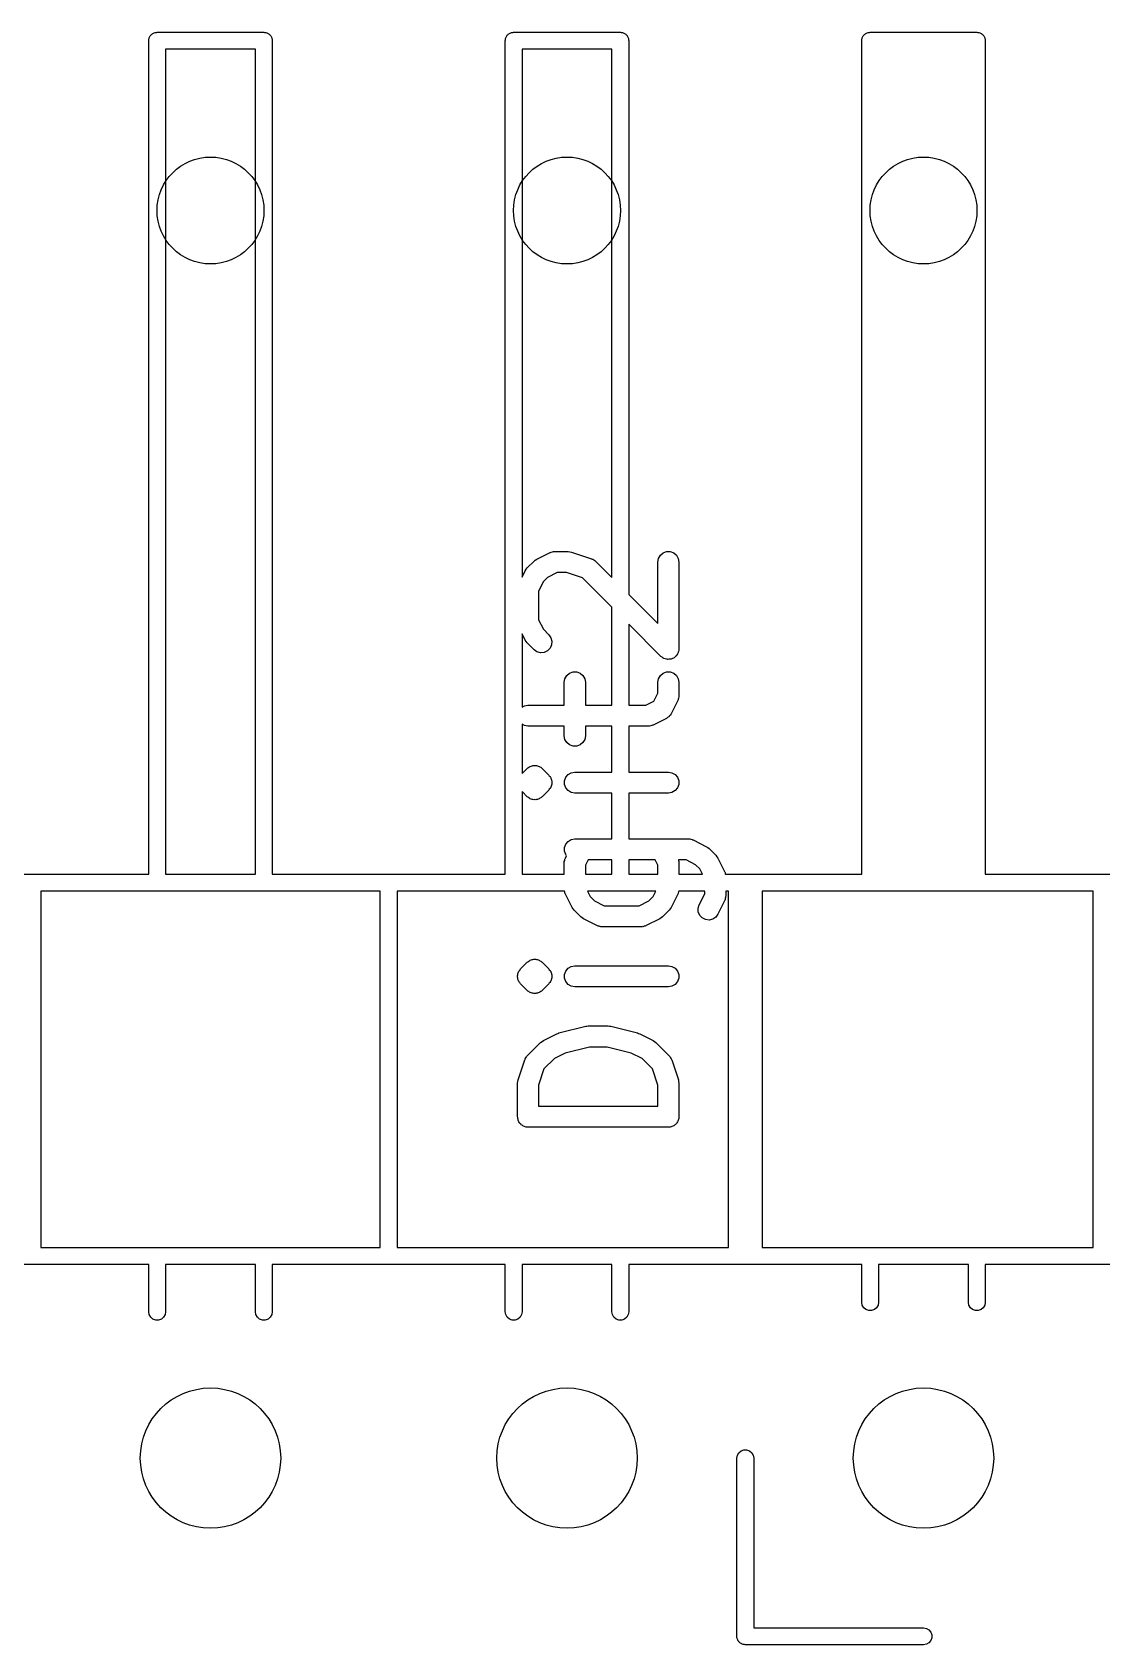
# Model space of a CAD drawing. Extents: x 110.5 to 190.5, y -94 to -42.8.
# Drawn here: x 158.75 to 166.37, y -85.15 to -73.66 of the extents above; entities that cross this region are included whole.
import ezdxf

# ---------------------------------------------------------------- set-up
doc = ezdxf.new("R2010")
doc.units = 0
doc.header["$MEASUREMENT"] = 0
doc.layers.add('BLACK', color=7, linetype='CONTINUOUS')

msp = doc.modelspace()

# ---------------------------------------------------------------- linework, layer by layer
at = {"layer": 'Black'}
for p, q in [((159.58, -73.72), (159.581, -73.7148)), ((159.58, -79.66), (159.58, -73.72)), ((159.581, -73.7096), (159.583, -73.7047)), ((159.581, -73.7148), (159.581, -73.7096)), ((159.583, -73.7047), (159.584, -73.6995)), ((159.584, -73.6995), (159.586, -73.6949)), ((159.586, -73.6949), (159.588, -73.69)), ((159.588, -73.69), (159.591, -73.686)), ((159.591, -73.686), (159.594, -73.6814)), ((159.594, -73.6814), (159.598, -73.6781)), ((159.598, -73.6781), (159.601, -73.674)), ((159.601, -73.674), (159.606, -73.6714)), ((159.606, -73.6714), (159.61, -73.668)), ((159.61, -73.668), (159.615, -73.6662)), ((159.615, -73.6662), (159.619, -73.6636)), ((159.619, -73.6636), (159.625, -73.6627)), ((159.625, -73.6627), (159.63, -73.6609)), ((159.63, -73.6609), (159.635, -73.6609)), ((159.635, -73.6609), (159.64, -73.66)), ((159.64, -73.66), (160.4, -73.66)), ((160.4, -73.66), (160.405, -73.6609)), ((160.405, -73.6609), (160.41, -73.6609)), ((160.41, -73.6609), (160.415, -73.6627)), ((160.415, -73.6627), (160.421, -73.6636)), ((160.421, -73.6636), (160.425, -73.6662)), ((160.425, -73.6662), (160.43, -73.668)), ((160.43, -73.668), (160.434, -73.6714)), ((160.434, -73.6714), (160.439, -73.674)), ((160.439, -73.674), (160.442, -73.6781)), ((160.442, -73.6781), (160.446, -73.6814)), ((160.446, -73.6814), (160.449, -73.686)), ((160.449, -73.686), (160.452, -73.69)), ((160.452, -73.69), (160.454, -73.6949)), ((160.454, -73.6949), (160.456, -73.6995)), ((160.456, -73.6995), (160.457, -73.7047)), ((160.457, -73.7047), (160.459, -73.7096)), ((160.459, -73.7096), (160.459, -73.7148)), ((160.459, -73.7148), (160.46, -73.72)), ((160.46, -73.72), (160.46, -79.66)), ((162.12, -73.72), (162.121, -73.7148)), ((162.12, -79.66), (162.12, -73.72)), ((162.121, -73.7096), (162.123, -73.7047)), ((162.121, -73.7148), (162.121, -73.7096)), ((162.123, -73.7047), (162.124, -73.6995)), ((162.124, -73.6995), (162.126, -73.6949)), ((162.126, -73.6949), (162.128, -73.69)), ((162.128, -73.69), (162.131, -73.686)), ((162.131, -73.686), (162.134, -73.6814)), ((162.134, -73.6814), (162.138, -73.6781)), ((162.138, -73.6781), (162.141, -73.674)), ((162.141, -73.674), (162.146, -73.6714)), ((162.146, -73.6714), (162.15, -73.668)), ((162.15, -73.668), (162.155, -73.6662)), ((162.155, -73.6662), (162.159, -73.6636)), ((162.159, -73.6636), (162.165, -73.6627)), ((162.165, -73.6627), (162.17, -73.6609)), ((162.17, -73.6609), (162.175, -73.6609)), ((162.175, -73.6609), (162.18, -73.66)), ((162.18, -73.66), (162.94, -73.66)), ((162.94, -73.66), (162.945, -73.6609)), ((162.945, -73.6609), (162.95, -73.6609)), ((162.95, -73.6609), (162.955, -73.6627)), ((162.955, -73.6627), (162.961, -73.6636)), ((162.961, -73.6636), (162.965, -73.6662)), ((162.965, -73.6662), (162.97, -73.668)), ((162.97, -73.668), (162.974, -73.6714)), ((162.974, -73.6714), (162.979, -73.674)), ((162.979, -73.674), (162.982, -73.6781)), ((162.982, -73.6781), (162.986, -73.6814)), ((162.986, -73.6814), (162.989, -73.686)), ((162.989, -73.686), (162.992, -73.69)), ((162.992, -73.69), (162.994, -73.6949)), ((162.994, -73.6949), (162.996, -73.6995)), ((162.996, -73.6995), (162.997, -73.7047)), ((162.997, -73.7047), (162.999, -73.7096)), ((162.999, -73.7096), (162.999, -73.7148)), ((162.999, -73.7148), (163, -73.72)), ((163, -73.72), (163, -77.6656)), ((164.66, -73.72), (164.661, -73.7148)), ((164.66, -79.66), (164.66, -73.72)), ((164.661, -73.7096), (164.663, -73.7047)), ((164.661, -73.7148), (164.661, -73.7096)), ((164.663, -73.7047), (164.664, -73.6995)), ((164.664, -73.6995), (164.666, -73.6949)), ((164.666, -73.6949), (164.668, -73.69)), ((164.668, -73.69), (164.671, -73.686)), ((164.671, -73.686), (164.674, -73.6814)), ((164.674, -73.6814), (164.678, -73.6781)), ((164.678, -73.6781), (164.681, -73.674)), ((164.681, -73.674), (164.686, -73.6714)), ((164.686, -73.6714), (164.69, -73.668)), ((164.69, -73.668), (164.695, -73.6662)), ((164.695, -73.6662), (164.699, -73.6636)), ((164.699, -73.6636), (164.705, -73.6627)), ((164.705, -73.6627), (164.71, -73.6609)), ((164.71, -73.6609), (164.715, -73.6609)), ((164.715, -73.6609), (164.72, -73.66)), ((164.72, -73.66), (165.48, -73.66)), ((165.48, -73.66), (165.485, -73.6609)), ((165.485, -73.6609), (165.49, -73.6609)), ((165.49, -73.6609), (165.495, -73.6627)), ((165.495, -73.6627), (165.501, -73.6636)), ((165.501, -73.6636), (165.505, -73.6662)), ((165.505, -73.6662), (165.51, -73.668)), ((165.51, -73.668), (165.514, -73.6714)), ((165.514, -73.6714), (165.519, -73.674)), ((165.519, -73.674), (165.522, -73.6781)), ((165.522, -73.6781), (165.526, -73.6814)), ((165.526, -73.6814), (165.529, -73.686)), ((165.529, -73.686), (165.532, -73.69)), ((165.532, -73.69), (165.534, -73.6949)), ((165.534, -73.6949), (165.536, -73.6995)), ((165.536, -73.6995), (165.537, -73.7047)), ((165.537, -73.7047), (165.539, -73.7096)), ((165.539, -73.7096), (165.539, -73.7148)), ((165.539, -73.7148), (165.54, -73.72)), ((165.54, -73.72), (165.54, -79.66)), ((159.7, -73.78), (159.7, -79.66)), ((160.34, -73.78), (159.7, -73.78)), ((160.34, -79.66), (160.34, -73.78)), ((162.24, -73.78), (162.24, -77.5425)), ((162.88, -73.78), (162.24, -73.78)), ((162.88, -77.5456), (162.88, -73.78)), ((162.277, -77.4772), (162.325, -77.4296)), ((162.325, -77.4296), (162.334, -77.4227)), ((162.334, -77.4227), (162.344, -77.4155)), ((162.344, -77.4155), (162.439, -77.3679)), ((162.439, -77.3679), (162.443, -77.3667)), ((162.443, -77.3667), (162.447, -77.3645)), ((162.447, -77.3645), (162.456, -77.363)), ((162.456, -77.363), (162.464, -77.3605)), ((162.464, -77.3605), (162.469, -77.3608)), ((162.469, -77.3608), (162.473, -77.36)), ((162.473, -77.36), (162.568, -77.36)), ((162.568, -77.36), (162.58, -77.3621)), ((162.58, -77.3621), (162.592, -77.3638)), ((162.592, -77.3638), (162.735, -77.4115)), ((162.735, -77.4115), (162.738, -77.4135)), ((162.738, -77.4135), (162.743, -77.4146)), ((162.743, -77.4146), (162.75, -77.4197)), ((162.75, -77.4197), (162.758, -77.4239)), ((162.758, -77.4239), (162.76, -77.4271)), ((162.76, -77.4271), (162.764, -77.4296)), ((162.764, -77.4296), (162.88, -77.5456)), ((163.207, -77.435), (163.212, -77.4093)), ((163.207, -77.873), (163.207, -77.435)), ((163.212, -77.4093), (163.225, -77.3868)), ((163.225, -77.3868), (163.245, -77.37)), ((163.245, -77.37), (163.269, -77.3611)), ((163.269, -77.3611), (163.295, -77.3611)), ((163.295, -77.3611), (163.32, -77.37)), ((163.32, -77.37), (163.34, -77.3868)), ((163.34, -77.3868), (163.353, -77.4093)), ((163.353, -77.4093), (163.357, -77.435)), ((163.357, -77.435), (163.357, -78.054)), ((162.24, -77.5425), (162.263, -77.4967)), ((162.263, -77.4967), (162.27, -77.487)), ((162.27, -77.487), (162.277, -77.4772)), ((162.422, -77.5443), (162.392, -77.5747)), ((162.491, -77.51), (162.422, -77.5443)), ((162.556, -77.51), (162.491, -77.51)), ((162.67, -77.5482), (162.556, -77.51)), ((162.88, -77.7577), (162.67, -77.5482)), ((162.392, -77.5747), (162.357, -77.6432)), ((162.357, -77.6432), (162.357, -77.8459)), ((163, -77.6656), (163.207, -77.873)), ((162.88, -78.4552), (162.88, -77.7577)), ((162.357, -77.8459), (162.392, -77.9144)), ((163.229, -78.1071), (163, -77.8777)), ((163, -77.8777), (163, -78.4552)), ((162.263, -77.9924), (162.24, -77.9465)), ((162.24, -77.9465), (162.24, -78.4694)), ((162.27, -78.002), (162.263, -77.9924)), ((162.277, -78.0118), (162.27, -78.002)), ((162.325, -78.0595), (162.277, -78.0118)), ((162.392, -77.9144), (162.431, -77.9534)), ((162.431, -77.9534), (162.446, -77.9747)), ((162.446, -77.9747), (162.452, -77.9999)), ((162.452, -77.9999), (162.45, -78.0258)), ((162.346, -78.0744), (162.325, -78.0595)), ((162.371, -78.0811), (162.346, -78.0744)), ((162.397, -78.0789), (162.371, -78.0811)), ((162.421, -78.0679), (162.397, -78.0789)), ((162.439, -78.0494), (162.421, -78.0679)), ((162.45, -78.0258), (162.439, -78.0494)), ((163.237, -78.1127), (163.229, -78.1071)), ((163.245, -78.119), (163.237, -78.1127)), ((163.248, -78.1201), (163.245, -78.119)), ((163.251, -78.122), (163.248, -78.1201)), ((163.26, -78.1246), (163.251, -78.122)), ((163.269, -78.1279), (163.26, -78.1246)), ((163.273, -78.1279), (163.269, -78.1279)), ((163.276, -78.1288), (163.273, -78.1279)), ((163.286, -78.1279), (163.276, -78.1288)), ((163.295, -78.1279), (163.286, -78.1279)), ((163.299, -78.1268), (163.295, -78.1279)), ((163.302, -78.1265), (163.299, -78.1268)), ((163.311, -78.1223), (163.302, -78.1265)), ((163.32, -78.119), (163.311, -78.1223)), ((163.322, -78.1169), (163.32, -78.119)), ((163.325, -78.1155), (163.322, -78.1169)), ((163.332, -78.1085), (163.325, -78.1155)), ((163.34, -78.1023), (163.332, -78.1085)), ((163.341, -78.0994), (163.34, -78.1023)), ((163.344, -78.0971), (163.341, -78.0994)), ((163.348, -78.0882), (163.344, -78.0971)), ((163.353, -78.0797), (163.348, -78.0882)), ((163.355, -78.0735), (163.353, -78.0765)), ((163.353, -78.0765), (163.353, -78.0797)), ((163.356, -78.0637), (163.355, -78.0735)), ((163.357, -78.054), (163.356, -78.0637)), ((162.545, -78.2665), (162.558, -78.2439)), ((162.558, -78.2439), (162.578, -78.2272)), ((162.578, -78.2272), (162.603, -78.2183)), ((162.603, -78.2183), (162.629, -78.2183)), ((162.629, -78.2183), (162.653, -78.2272)), ((162.653, -78.2272), (162.673, -78.2439)), ((162.673, -78.2439), (162.686, -78.2665)), ((163.212, -78.2665), (163.225, -78.2439)), ((163.225, -78.2439), (163.245, -78.2272)), ((163.245, -78.2272), (163.269, -78.2183)), ((163.269, -78.2183), (163.295, -78.2183)), ((163.295, -78.2183), (163.32, -78.2272)), ((163.32, -78.2272), (163.34, -78.2439)), ((163.34, -78.2439), (163.353, -78.2665)), ((162.541, -78.2921), (162.545, -78.2665)), ((162.541, -78.4552), (162.541, -78.2921)), ((162.686, -78.2665), (162.691, -78.2921)), ((162.691, -78.2921), (162.691, -78.4552)), ((163.207, -78.2921), (163.212, -78.2665)), ((163.207, -78.3697), (163.207, -78.2921)), ((163.353, -78.2665), (163.357, -78.2921)), ((163.357, -78.2921), (163.357, -78.3874)), ((162.24, -78.4694), (162.257, -78.4598)), ((162.257, -78.4598), (162.282, -78.4552)), ((162.282, -78.4552), (162.541, -78.4552)), ((162.691, -78.4552), (162.88, -78.4552)), ((163, -78.4552), (163.122, -78.4552)), ((163.122, -78.4552), (163.179, -78.4267)), ((163.179, -78.4267), (163.207, -78.3697)), ((163.349, -78.4209), (163.302, -78.5162)), ((163.351, -78.4168), (163.349, -78.4209)), ((163.353, -78.413), (163.351, -78.4168)), ((163.354, -78.4044), (163.353, -78.413)), ((163.357, -78.396), (163.354, -78.4044)), ((163.357, -78.3874), (163.357, -78.3916)), ((163.357, -78.3916), (163.357, -78.396)), ((162.257, -78.6007), (162.24, -78.5911)), ((162.24, -78.5911), (162.24, -78.9427)), ((163.268, -78.5497), (163.173, -78.5973)), ((163.277, -78.5431), (163.268, -78.5497)), ((163.286, -78.5371), (163.277, -78.5431)), ((163.288, -78.5354), (163.286, -78.5371)), ((163.289, -78.5342), (163.288, -78.5354)), ((163.295, -78.525), (163.289, -78.5342)), ((163.302, -78.5162), (163.295, -78.525)), ((162.282, -78.6052), (162.257, -78.6007)), ((162.541, -78.6052), (162.282, -78.6052)), ((162.541, -78.6731), (162.541, -78.6052)), ((162.545, -78.6987), (162.541, -78.6731)), ((162.558, -78.7213), (162.545, -78.6987)), ((162.686, -78.6987), (162.673, -78.7213)), ((162.691, -78.6731), (162.686, -78.6987)), ((162.88, -78.6052), (162.691, -78.6052)), ((162.691, -78.6052), (162.691, -78.6731)), ((162.88, -78.9314), (162.88, -78.6052)), ((163.14, -78.6052), (163, -78.6052)), ((163, -78.6052), (163, -78.9314)), ((163.144, -78.6045), (163.14, -78.6052)), ((163.148, -78.6047), (163.144, -78.6045)), ((163.157, -78.6022), (163.148, -78.6047)), ((163.165, -78.6007), (163.157, -78.6022)), ((163.169, -78.5986), (163.165, -78.6007)), ((163.173, -78.5973), (163.169, -78.5986)), ((162.578, -78.738), (162.558, -78.7213)), ((162.603, -78.747), (162.578, -78.738)), ((162.629, -78.747), (162.603, -78.747)), ((162.653, -78.738), (162.629, -78.747)), ((162.673, -78.7213), (162.653, -78.738)), ((162.24, -78.9427), (162.277, -78.9058)), ((162.277, -78.9058), (162.282, -78.902)), ((162.282, -78.902), (162.287, -78.8974)), ((162.287, -78.8974), (162.293, -78.8946)), ((162.293, -78.8946), (162.298, -78.8908)), ((162.298, -78.8908), (162.305, -78.8891)), ((162.305, -78.8891), (162.311, -78.8864)), ((162.311, -78.8864), (162.317, -78.8858)), ((162.317, -78.8858), (162.323, -78.8841)), ((162.323, -78.8841), (162.33, -78.8847)), ((162.33, -78.8847), (162.337, -78.8841)), ((162.337, -78.8841), (162.343, -78.8858)), ((162.343, -78.8858), (162.349, -78.8864)), ((162.349, -78.8864), (162.355, -78.8891)), ((162.355, -78.8891), (162.362, -78.8908)), ((162.362, -78.8908), (162.367, -78.8946)), ((162.367, -78.8946), (162.373, -78.8974)), ((162.373, -78.8974), (162.378, -78.902)), ((162.378, -78.902), (162.383, -78.9058)), ((162.383, -78.9058), (162.431, -78.9534)), ((162.568, -78.949), (162.59, -78.936)), ((162.59, -78.936), (162.616, -78.9314)), ((162.616, -78.9314), (162.88, -78.9314)), ((163, -78.9314), (163.282, -78.9314)), ((163.282, -78.9314), (163.308, -78.936)), ((163.308, -78.936), (163.331, -78.949)), ((162.431, -78.9534), (162.434, -78.9588)), ((162.434, -78.9588), (162.439, -78.9634)), ((162.439, -79.0494), (162.434, -79.0541)), ((162.439, -78.9634), (162.44, -78.9664)), ((162.44, -79.0465), (162.439, -79.0494)), ((162.44, -78.9664), (162.443, -78.9689)), ((162.443, -79.0439), (162.44, -79.0465)), ((162.443, -78.9689), (162.444, -78.972)), ((162.444, -79.0408), (162.443, -79.0439)), ((162.444, -78.972), (162.446, -78.9747)), ((162.446, -79.0381), (162.444, -79.0408)), ((162.446, -78.9747), (162.447, -78.9811)), ((162.447, -79.0318), (162.446, -79.0381)), ((162.447, -78.9811), (162.45, -78.987)), ((162.45, -79.0258), (162.447, -79.0318)), ((162.45, -78.987), (162.45, -78.9903)), ((162.45, -78.9903), (162.451, -78.9934)), ((162.451, -79.0195), (162.45, -79.0226)), ((162.45, -79.0226), (162.45, -79.0258)), ((162.451, -78.9934), (162.451, -78.9967)), ((162.451, -78.9967), (162.452, -78.9999)), ((162.452, -79.013), (162.451, -79.0161)), ((162.451, -79.0161), (162.451, -79.0195)), ((162.452, -78.9999), (162.452, -79.0064)), ((162.452, -79.0064), (162.452, -79.013)), ((162.542, -78.9934), (162.551, -78.9689)), ((162.542, -79.0195), (162.542, -78.9934)), ((162.551, -79.0439), (162.542, -79.0195)), ((162.551, -78.9689), (162.568, -78.949)), ((162.568, -79.0639), (162.551, -79.0439)), ((163.331, -78.949), (163.347, -78.9689)), ((163.347, -79.0439), (163.331, -79.0639)), ((163.347, -78.9689), (163.356, -78.9934)), ((163.356, -79.0195), (163.347, -79.0439)), ((163.356, -78.9934), (163.356, -79.0195)), ((162.277, -79.1071), (162.24, -79.0701)), ((162.24, -79.0701), (162.24, -79.66)), ((162.282, -79.1108), (162.277, -79.1071)), ((162.287, -79.1155), (162.282, -79.1108)), ((162.293, -79.1183), (162.287, -79.1155)), ((162.298, -79.122), (162.293, -79.1183)), ((162.305, -79.1237), (162.298, -79.122)), ((162.311, -79.1265), (162.305, -79.1237)), ((162.317, -79.1271), (162.311, -79.1265)), ((162.323, -79.1288), (162.317, -79.1271)), ((162.33, -79.1282), (162.323, -79.1288)), ((162.337, -79.1288), (162.33, -79.1282)), ((162.343, -79.1271), (162.337, -79.1288)), ((162.349, -79.1265), (162.343, -79.1271)), ((162.355, -79.1237), (162.349, -79.1265)), ((162.362, -79.122), (162.355, -79.1237)), ((162.367, -79.1183), (162.362, -79.122)), ((162.373, -79.1155), (162.367, -79.1183)), ((162.378, -79.1108), (162.373, -79.1155)), ((162.383, -79.1071), (162.378, -79.1108)), ((162.431, -79.0595), (162.383, -79.1071)), ((162.434, -79.0541), (162.431, -79.0595)), ((162.59, -79.0769), (162.568, -79.0639)), ((162.616, -79.0814), (162.59, -79.0769)), ((162.88, -79.0814), (162.616, -79.0814)), ((162.88, -79.4076), (162.88, -79.0814)), ((163.282, -79.0814), (163, -79.0814)), ((163, -79.0814), (163, -79.4076)), ((163.308, -79.0769), (163.282, -79.0814)), ((163.331, -79.0639), (163.308, -79.0769)), ((162.542, -79.4696), (162.551, -79.4451)), ((162.542, -79.4956), (162.542, -79.4696)), ((162.551, -79.5201), (162.542, -79.4956)), ((162.551, -79.4451), (162.568, -79.4252)), ((162.568, -79.4252), (162.59, -79.4121)), ((162.59, -79.4121), (162.616, -79.4076)), ((162.616, -79.4076), (162.88, -79.4076)), ((163, -79.4076), (163.425, -79.4076)), ((163.425, -79.4076), (163.429, -79.4084)), ((163.429, -79.4084), (163.434, -79.4081)), ((163.434, -79.4081), (163.442, -79.4106)), ((163.442, -79.4106), (163.451, -79.4121)), ((163.451, -79.4121), (163.455, -79.4143)), ((163.455, -79.4143), (163.459, -79.4155)), ((163.459, -79.4155), (163.554, -79.4632)), ((163.554, -79.4632), (163.564, -79.4703)), ((163.564, -79.4703), (163.574, -79.4772)), ((163.574, -79.4772), (163.621, -79.5248)), ((162.541, -79.5693), (162.544, -79.5609)), ((162.541, -79.5736), (162.541, -79.5693)), ((162.541, -79.5779), (162.541, -79.5736)), ((162.541, -79.66), (162.541, -79.5779)), ((162.544, -79.5609), (162.545, -79.5522)), ((162.545, -79.5522), (162.547, -79.5485)), ((162.547, -79.5485), (162.549, -79.5443)), ((162.549, -79.5443), (162.557, -79.5276)), ((162.557, -79.5276), (162.551, -79.5201)), ((162.71, -79.5576), (162.691, -79.5956)), ((162.691, -79.5956), (162.691, -79.66)), ((162.88, -79.5576), (162.71, -79.5576)), ((162.88, -79.66), (162.88, -79.5576)), ((163, -79.5576), (163, -79.66)), ((163.188, -79.5576), (163, -79.5576)), ((163.207, -79.5956), (163.188, -79.5576)), ((163.207, -79.66), (163.207, -79.5956)), ((163.354, -79.5576), (163.354, -79.5609)), ((163.408, -79.5576), (163.354, -79.5576)), ((163.354, -79.5609), (163.357, -79.5693)), ((163.357, -79.5693), (163.357, -79.5736)), ((163.357, -79.5736), (163.357, -79.5779)), ((163.357, -79.5779), (163.357, -79.66)), ((163.476, -79.5919), (163.408, -79.5576)), ((163.506, -79.6223), (163.476, -79.5919)), ((163.525, -79.66), (163.506, -79.6223)), ((163.621, -79.5248), (163.628, -79.5347)), ((163.628, -79.5347), (163.635, -79.5443)), ((163.635, -79.5443), (163.683, -79.6396)), ((157.92, -79.66), (159.58, -79.66)), ((159.7, -79.66), (160.34, -79.66)), ((160.46, -79.66), (162.12, -79.66)), ((162.24, -79.66), (162.541, -79.66)), ((162.691, -79.66), (162.88, -79.66)), ((163, -79.66), (163.207, -79.66)), ((163.357, -79.66), (163.525, -79.66)), ((163.683, -79.6396), (163.684, -79.6437)), ((163.684, -79.6437), (163.686, -79.6474)), ((163.686, -79.6474), (163.688, -79.6561)), ((163.688, -79.6561), (163.689, -79.66)), ((163.689, -79.66), (163.89, -79.66)), ((163.89, -79.66), (164.66, -79.66)), ((165.54, -79.66), (167.2, -79.66)), ((158.81, -79.78), (158.81, -82.32)), ((161.23, -79.78), (158.81, -79.78)), ((161.23, -82.32), (161.23, -79.78)), ((162.542, -79.78), (161.35, -79.78)), ((161.35, -79.78), (161.35, -82.32)), ((162.544, -79.7853), (162.542, -79.78)), ((162.545, -79.794), (162.544, -79.7853)), ((162.547, -79.7977), (162.545, -79.794)), ((162.549, -79.8019), (162.547, -79.7977)), ((162.596, -79.8971), (162.549, -79.8019)), ((162.705, -79.78), (162.725, -79.8191)), ((163.193, -79.78), (162.705, -79.78)), ((162.725, -79.8191), (162.755, -79.8496)), ((162.755, -79.8496), (162.824, -79.8838)), ((163.074, -79.8838), (163.143, -79.8496)), ((163.143, -79.8496), (163.173, -79.8191)), ((163.173, -79.8191), (163.193, -79.78)), ((163.349, -79.8019), (163.302, -79.8971)), ((163.351, -79.7977), (163.349, -79.8019)), ((163.353, -79.794), (163.351, -79.7977)), ((163.354, -79.7853), (163.353, -79.794)), ((163.356, -79.78), (163.354, -79.7853)), ((163.541, -79.78), (163.356, -79.78)), ((163.501, -79.8777), (163.541, -79.7982)), ((163.541, -79.7982), (163.541, -79.78)), ((163.683, -79.8495), (163.635, -79.9447)), ((163.684, -79.8453), (163.683, -79.8495)), ((163.686, -79.8416), (163.684, -79.8453)), ((163.688, -79.8329), (163.686, -79.8416)), ((163.69, -79.8245), (163.688, -79.8329)), ((163.691, -79.816), (163.69, -79.8202)), ((163.69, -79.8202), (163.69, -79.8245)), ((163.691, -79.78), (163.691, -79.816)), ((163.71, -79.78), (163.691, -79.78)), ((163.71, -82.32), (163.71, -79.78)), ((163.95, -79.78), (163.95, -82.32)), ((166.31, -79.78), (163.95, -79.78)), ((166.31, -82.32), (166.31, -79.78)), ((162.603, -79.9068), (162.596, -79.8971)), ((162.61, -79.9166), (162.603, -79.9068)), ((162.658, -79.9642), (162.61, -79.9166)), ((162.668, -79.9711), (162.658, -79.9642)), ((162.824, -79.8838), (163.074, -79.8838)), ((163.24, -79.9642), (163.23, -79.9711)), ((163.288, -79.9166), (163.24, -79.9642)), ((163.295, -79.9068), (163.288, -79.9166)), ((163.302, -79.8971), (163.295, -79.9068)), ((163.494, -79.9026), (163.501, -79.8777)), ((163.495, -79.9286), (163.494, -79.9026)), ((163.506, -79.9525), (163.495, -79.9286)), ((163.523, -79.9714), (163.506, -79.9525)), ((163.62, -79.9657), (163.598, -79.98)), ((163.635, -79.9447), (163.62, -79.9657)), ((162.677, -79.9783), (162.668, -79.9711)), ((162.773, -80.0259), (162.677, -79.9783)), ((162.777, -80.0271), (162.773, -80.0259)), ((162.781, -80.0293), (162.777, -80.0271)), ((162.789, -80.0308), (162.781, -80.0293)), ((162.798, -80.0333), (162.789, -80.0308)), ((162.802, -80.0331), (162.798, -80.0333)), ((162.806, -80.0338), (162.802, -80.0331)), ((163.092, -80.0338), (162.806, -80.0338)), ((163.096, -80.0331), (163.092, -80.0338)), ((163.1, -80.0333), (163.096, -80.0331)), ((163.109, -80.0308), (163.1, -80.0333)), ((163.118, -80.0293), (163.109, -80.0308)), ((163.121, -80.0271), (163.118, -80.0293)), ((163.125, -80.0259), (163.121, -80.0271)), ((163.221, -79.9783), (163.125, -80.0259)), ((163.23, -79.9711), (163.221, -79.9783)), ((163.547, -79.9831), (163.523, -79.9714)), ((163.573, -79.9861), (163.547, -79.9831)), ((163.598, -79.98), (163.573, -79.9861)), ((162.229, -80.3343), (162.277, -80.2867)), ((162.277, -80.2867), (162.282, -80.283)), ((162.282, -80.283), (162.287, -80.2783)), ((162.287, -80.2783), (162.293, -80.2756)), ((162.293, -80.2756), (162.298, -80.2718)), ((162.298, -80.2718), (162.305, -80.2701)), ((162.305, -80.2701), (162.311, -80.2673)), ((162.311, -80.2673), (162.317, -80.2667)), ((162.317, -80.2667), (162.323, -80.265)), ((162.323, -80.265), (162.33, -80.2656)), ((162.33, -80.2656), (162.337, -80.265)), ((162.337, -80.265), (162.343, -80.2667)), ((162.343, -80.2667), (162.349, -80.2673)), ((162.349, -80.2673), (162.355, -80.2701)), ((162.355, -80.2701), (162.362, -80.2718)), ((162.362, -80.2718), (162.367, -80.2756)), ((162.367, -80.2756), (162.373, -80.2783)), ((162.373, -80.2783), (162.378, -80.283)), ((162.378, -80.283), (162.383, -80.2867)), ((162.383, -80.2867), (162.431, -80.3343)), ((162.59, -80.3169), (162.616, -80.3124)), ((162.616, -80.3124), (163.282, -80.3124)), ((163.282, -80.3124), (163.308, -80.3169)), ((162.208, -80.3808), (162.209, -80.3777)), ((162.208, -80.3874), (162.208, -80.3808)), ((162.208, -80.3939), (162.208, -80.3874)), ((162.209, -80.3971), (162.208, -80.3939)), ((162.209, -80.3744), (162.21, -80.3713)), ((162.209, -80.3777), (162.209, -80.3744)), ((162.209, -80.4004), (162.209, -80.3971)), ((162.21, -80.4035), (162.209, -80.4004)), ((162.21, -80.368), (162.213, -80.362)), ((162.21, -80.3713), (162.21, -80.368)), ((162.21, -80.4068), (162.21, -80.4035)), ((162.213, -80.4127), (162.21, -80.4068)), ((162.213, -80.362), (162.214, -80.3557)), ((162.214, -80.4191), (162.213, -80.4127)), ((162.214, -80.3557), (162.216, -80.353)), ((162.216, -80.4218), (162.214, -80.4191)), ((162.216, -80.353), (162.217, -80.3499)), ((162.217, -80.4249), (162.216, -80.4218)), ((162.217, -80.3499), (162.22, -80.3474)), ((162.22, -80.4274), (162.217, -80.4249)), ((162.22, -80.3474), (162.221, -80.3444)), ((162.221, -80.4304), (162.22, -80.4274)), ((162.221, -80.3444), (162.226, -80.3397)), ((162.226, -80.3397), (162.229, -80.3343)), ((162.431, -80.3343), (162.434, -80.3397)), ((162.434, -80.3397), (162.439, -80.3444)), ((162.439, -80.3444), (162.44, -80.3474)), ((162.44, -80.4274), (162.439, -80.4304)), ((162.44, -80.3474), (162.443, -80.3499)), ((162.443, -80.4249), (162.44, -80.4274)), ((162.443, -80.3499), (162.444, -80.353)), ((162.444, -80.4218), (162.443, -80.4249)), ((162.444, -80.353), (162.446, -80.3557)), ((162.446, -80.4191), (162.444, -80.4218)), ((162.446, -80.3557), (162.447, -80.362)), ((162.447, -80.4127), (162.446, -80.4191)), ((162.447, -80.362), (162.45, -80.368)), ((162.45, -80.4068), (162.447, -80.4127)), ((162.45, -80.368), (162.45, -80.3713)), ((162.45, -80.3713), (162.451, -80.3744)), ((162.451, -80.4004), (162.45, -80.4035)), ((162.45, -80.4035), (162.45, -80.4068)), ((162.451, -80.3744), (162.451, -80.3777)), ((162.451, -80.3777), (162.452, -80.3808)), ((162.452, -80.3939), (162.451, -80.3971)), ((162.451, -80.3971), (162.451, -80.4004)), ((162.452, -80.3808), (162.452, -80.3874)), ((162.452, -80.3874), (162.452, -80.3939)), ((162.542, -80.3744), (162.551, -80.3499)), ((162.542, -80.4004), (162.542, -80.3744)), ((162.551, -80.4249), (162.542, -80.4004)), ((162.551, -80.3499), (162.568, -80.3299)), ((162.568, -80.4448), (162.551, -80.4249)), ((162.568, -80.3299), (162.59, -80.3169)), ((163.308, -80.3169), (163.331, -80.3299)), ((163.331, -80.3299), (163.347, -80.3499)), ((163.347, -80.4249), (163.331, -80.4448)), ((163.347, -80.3499), (163.356, -80.3744)), ((163.356, -80.4004), (163.347, -80.4249)), ((163.356, -80.3744), (163.356, -80.4004)), ((162.226, -80.435), (162.221, -80.4304)), ((162.229, -80.4404), (162.226, -80.435)), ((162.277, -80.488), (162.229, -80.4404)), ((162.282, -80.4918), (162.277, -80.488)), ((162.287, -80.4964), (162.282, -80.4918)), ((162.293, -80.4992), (162.287, -80.4964)), ((162.298, -80.503), (162.293, -80.4992)), ((162.305, -80.5047), (162.298, -80.503)), ((162.311, -80.5074), (162.305, -80.5047)), ((162.317, -80.508), (162.311, -80.5074)), ((162.323, -80.5097), (162.317, -80.508)), ((162.33, -80.5091), (162.323, -80.5097)), ((162.337, -80.5097), (162.33, -80.5091)), ((162.343, -80.508), (162.337, -80.5097)), ((162.349, -80.5074), (162.343, -80.508)), ((162.355, -80.5047), (162.349, -80.5074)), ((162.362, -80.503), (162.355, -80.5047)), ((162.367, -80.4992), (162.362, -80.503)), ((162.373, -80.4964), (162.367, -80.4992)), ((162.378, -80.4918), (162.373, -80.4964)), ((162.383, -80.488), (162.378, -80.4918)), ((162.431, -80.4404), (162.383, -80.488)), ((162.434, -80.435), (162.431, -80.4404)), ((162.439, -80.4304), (162.434, -80.435)), ((162.59, -80.4579), (162.568, -80.4448)), ((162.616, -80.4624), (162.59, -80.4579)), ((163.282, -80.4624), (162.616, -80.4624)), ((163.308, -80.4579), (163.282, -80.4624)), ((163.331, -80.4448), (163.308, -80.4579)), ((162.502, -80.7908), (162.693, -80.7432)), ((162.693, -80.7432), (162.702, -80.7425)), ((162.702, -80.7425), (162.711, -80.741)), ((162.711, -80.741), (162.854, -80.741)), ((162.854, -80.741), (162.863, -80.7425)), ((162.863, -80.7425), (162.872, -80.7432)), ((162.872, -80.7432), (163.062, -80.7908)), ((162.277, -80.9534), (162.372, -80.8582)), ((162.372, -80.8582), (162.382, -80.8513)), ((162.382, -80.8513), (162.392, -80.8441)), ((162.392, -80.8441), (162.487, -80.7965)), ((162.487, -80.7965), (162.495, -80.7942)), ((162.495, -80.7942), (162.502, -80.7908)), ((163.062, -80.7908), (163.07, -80.7942)), ((163.07, -80.7942), (163.078, -80.7965)), ((163.078, -80.7965), (163.173, -80.8441)), ((163.173, -80.8441), (163.183, -80.8513)), ((163.183, -80.8513), (163.193, -80.8582)), ((163.193, -80.8582), (163.288, -80.9534)), ((162.211, -81.1256), (162.259, -80.9827)), ((162.259, -80.9827), (162.261, -80.9789)), ((162.261, -80.9789), (162.262, -80.9747)), ((162.262, -80.9747), (162.267, -80.9675)), ((162.267, -80.9675), (162.271, -80.9598)), ((162.271, -80.9598), (162.274, -80.9569)), ((162.274, -80.9569), (162.277, -80.9534)), ((162.47, -80.9728), (162.396, -81.0469)), ((162.547, -80.9343), (162.47, -80.9728)), ((162.72, -80.891), (162.547, -80.9343)), ((162.845, -80.891), (162.72, -80.891)), ((163.018, -80.9343), (162.845, -80.891)), ((163.095, -80.9728), (163.018, -80.9343)), ((163.169, -81.0469), (163.095, -80.9728)), ((163.288, -80.9534), (163.29, -80.9569)), ((163.29, -80.9569), (163.294, -80.9598)), ((163.294, -80.9598), (163.298, -80.9675)), ((163.298, -80.9675), (163.303, -80.9747)), ((163.303, -80.9747), (163.304, -80.9789)), ((163.304, -80.9789), (163.306, -80.9827)), ((163.306, -80.9827), (163.354, -81.1256)), ((162.396, -81.0469), (162.357, -81.1615)), ((163.207, -81.1615), (163.169, -81.0469)), ((162.207, -81.1493), (162.209, -81.1374)), ((162.207, -81.3874), (162.207, -81.1493)), ((162.209, -81.1374), (162.211, -81.1256)), ((162.357, -81.1615), (162.357, -81.3124)), ((163.207, -81.3124), (163.207, -81.1615)), ((163.354, -81.1256), (163.355, -81.1374)), ((163.355, -81.1374), (163.357, -81.1493)), ((163.357, -81.1493), (163.357, -81.3874)), ((162.357, -81.3124), (163.207, -81.3124)), ((162.209, -81.3938), (162.207, -81.3874)), ((162.209, -81.4004), (162.209, -81.3938)), ((162.211, -81.4066), (162.209, -81.4004)), ((162.212, -81.413), (162.211, -81.4066)), ((162.215, -81.4187), (162.212, -81.413)), ((162.217, -81.4249), (162.215, -81.4187)), ((162.222, -81.4299), (162.217, -81.4249)), ((162.225, -81.4356), (162.222, -81.4299)), ((162.23, -81.4398), (162.225, -81.4356)), ((162.234, -81.4448), (162.23, -81.4398)), ((162.24, -81.4481), (162.234, -81.4448)), ((162.245, -81.4523), (162.24, -81.4481)), ((162.251, -81.4546), (162.245, -81.4523)), ((162.257, -81.4579), (162.251, -81.4546)), ((162.263, -81.459), (162.257, -81.4579)), ((162.269, -81.4612), (162.263, -81.459)), ((162.276, -81.4612), (162.269, -81.4612)), ((162.282, -81.4624), (162.276, -81.4612)), ((163.282, -81.4624), (162.282, -81.4624)), ((163.289, -81.4612), (163.282, -81.4624)), ((163.295, -81.4612), (163.289, -81.4612)), ((163.302, -81.459), (163.295, -81.4612)), ((163.308, -81.4579), (163.302, -81.459)), ((163.314, -81.4546), (163.308, -81.4579)), ((163.32, -81.4523), (163.314, -81.4546)), ((163.325, -81.4481), (163.32, -81.4523)), ((163.331, -81.4448), (163.325, -81.4481)), ((163.335, -81.4398), (163.331, -81.4448)), ((163.34, -81.4356), (163.335, -81.4398)), ((163.343, -81.4299), (163.34, -81.4356)), ((163.347, -81.4249), (163.343, -81.4299)), ((163.35, -81.4187), (163.347, -81.4249)), ((163.353, -81.413), (163.35, -81.4187)), ((163.354, -81.4066), (163.353, -81.413)), ((163.356, -81.4004), (163.354, -81.4066)), ((163.357, -81.3874), (163.356, -81.3938)), ((163.356, -81.3938), (163.356, -81.4004)), ((158.81, -82.32), (161.23, -82.32)), ((161.35, -82.32), (163.71, -82.32)), ((163.95, -82.32), (166.31, -82.32)), ((159.58, -82.44), (157.92, -82.44)), ((159.58, -82.7771), (159.58, -82.44)), ((160.34, -82.44), (159.7, -82.44)), ((159.7, -82.44), (159.7, -82.7771)), ((160.34, -82.7771), (160.34, -82.44)), ((162.12, -82.44), (160.46, -82.44)), ((160.46, -82.44), (160.46, -82.7771)), ((162.12, -82.7771), (162.12, -82.44)), ((162.88, -82.44), (162.24, -82.44)), ((162.24, -82.44), (162.24, -82.7771)), ((162.88, -82.7771), (162.88, -82.44)), ((163.77, -82.44), (163, -82.44)), ((163, -82.44), (163, -82.7771)), ((164.66, -82.44), (163.77, -82.44)), ((164.66, -82.71), (164.66, -82.44)), ((165.42, -82.44), (164.78, -82.44)), ((164.78, -82.44), (164.78, -82.71)), ((165.42, -82.71), (165.42, -82.44)), ((167.2, -82.44), (165.54, -82.44)), ((165.54, -82.44), (165.54, -82.71)), ((164.664, -82.7305), (164.66, -82.71)), ((164.78, -82.71), (164.776, -82.7305)), ((165.424, -82.7305), (165.42, -82.71)), ((165.54, -82.71), (165.536, -82.7305)), ((159.584, -82.7976), (159.58, -82.7771)), ((159.594, -82.8156), (159.584, -82.7976)), ((159.61, -82.829), (159.594, -82.8156)), ((159.63, -82.8362), (159.61, -82.829)), ((159.65, -82.8362), (159.63, -82.8362)), ((159.67, -82.829), (159.65, -82.8362)), ((159.686, -82.8156), (159.67, -82.829)), ((159.696, -82.7976), (159.686, -82.8156)), ((159.7, -82.7771), (159.696, -82.7976)), ((160.344, -82.7976), (160.34, -82.7771)), ((160.354, -82.8156), (160.344, -82.7976)), ((160.37, -82.829), (160.354, -82.8156)), ((160.39, -82.8362), (160.37, -82.829)), ((160.41, -82.8362), (160.39, -82.8362)), ((160.43, -82.829), (160.41, -82.8362)), ((160.446, -82.8156), (160.43, -82.829)), ((160.456, -82.7976), (160.446, -82.8156)), ((160.46, -82.7771), (160.456, -82.7976)), ((162.124, -82.7976), (162.12, -82.7771)), ((162.134, -82.8156), (162.124, -82.7976)), ((162.15, -82.829), (162.134, -82.8156)), ((162.17, -82.8362), (162.15, -82.829)), ((162.19, -82.8362), (162.17, -82.8362)), ((162.21, -82.829), (162.19, -82.8362)), ((162.226, -82.8156), (162.21, -82.829)), ((162.236, -82.7976), (162.226, -82.8156)), ((162.24, -82.7771), (162.236, -82.7976)), ((162.884, -82.7976), (162.88, -82.7771)), ((162.894, -82.8156), (162.884, -82.7976)), ((162.91, -82.829), (162.894, -82.8156)), ((162.93, -82.8362), (162.91, -82.829)), ((162.95, -82.8362), (162.93, -82.8362)), ((162.97, -82.829), (162.95, -82.8362)), ((162.986, -82.8156), (162.97, -82.829)), ((162.996, -82.7976), (162.986, -82.8156)), ((163, -82.7771), (162.996, -82.7976)), ((164.674, -82.7486), (164.664, -82.7305)), ((164.69, -82.762), (164.674, -82.7486)), ((164.71, -82.7691), (164.69, -82.762)), ((164.73, -82.7691), (164.71, -82.7691)), ((164.75, -82.762), (164.73, -82.7691)), ((164.766, -82.7486), (164.75, -82.762)), ((164.776, -82.7305), (164.766, -82.7486)), ((165.434, -82.7486), (165.424, -82.7305)), ((165.45, -82.762), (165.434, -82.7486)), ((165.47, -82.7691), (165.45, -82.762)), ((165.49, -82.7691), (165.47, -82.7691)), ((165.51, -82.762), (165.49, -82.7691)), ((165.526, -82.7486), (165.51, -82.762)), ((165.536, -82.7305), (165.526, -82.7486)), ((163.8, -83.768), (163.82, -83.7609)), ((163.82, -83.7609), (163.84, -83.7609)), ((163.84, -83.7609), (163.86, -83.768)), ((163.77, -83.82), (163.774, -83.7995)), ((163.77, -85.09), (163.77, -83.82)), ((163.774, -83.7995), (163.784, -83.7814)), ((163.784, -83.7814), (163.8, -83.768)), ((163.86, -83.768), (163.876, -83.7814)), ((163.876, -83.7814), (163.886, -83.7995)), ((163.886, -83.7995), (163.89, -83.82)), ((163.89, -83.82), (163.89, -85.03)), ((163.771, -85.0952), (163.77, -85.09)), ((163.771, -85.1004), (163.771, -85.0952)), ((163.773, -85.1053), (163.771, -85.1004)), ((163.774, -85.1105), (163.773, -85.1053)), ((163.776, -85.1151), (163.774, -85.1105)), ((163.778, -85.12), (163.776, -85.1151)), ((163.781, -85.124), (163.778, -85.12)), ((163.784, -85.1286), (163.781, -85.124)), ((163.788, -85.1319), (163.784, -85.1286)), ((163.791, -85.136), (163.788, -85.1319)), ((163.796, -85.1386), (163.791, -85.136)), ((163.8, -85.142), (163.796, -85.1386)), ((163.89, -85.03), (165.1, -85.03)), ((165.1, -85.03), (165.121, -85.0336)), ((165.121, -85.0336), (165.139, -85.044)), ((165.139, -85.136), (165.121, -85.1464)), ((165.139, -85.044), (165.152, -85.06)), ((165.152, -85.12), (165.139, -85.136)), ((165.152, -85.06), (165.159, -85.0796)), ((165.159, -85.1004), (165.152, -85.12)), ((165.159, -85.0796), (165.159, -85.1004)), ((163.805, -85.1438), (163.8, -85.142)), ((163.809, -85.1464), (163.805, -85.1438)), ((163.815, -85.1473), (163.809, -85.1464)), ((163.82, -85.1491), (163.815, -85.1473)), ((163.825, -85.1491), (163.82, -85.1491)), ((163.83, -85.15), (163.825, -85.1491)), ((165.1, -85.15), (163.83, -85.15)), ((165.121, -85.1464), (165.1, -85.15))]:
    msp.add_line(p, q, dxfattribs=at)
for centre, radius in [((160.02, -74.93), 0.381), ((162.56, -74.93), 0.381), ((165.1, -74.93), 0.381), ((160.02, -83.82), 0.5), ((162.56, -83.82), 0.5), ((165.1, -83.82), 0.5)]:
    msp.add_circle(centre, radius, dxfattribs=at)

doc.saveas('drawing.dxf')
